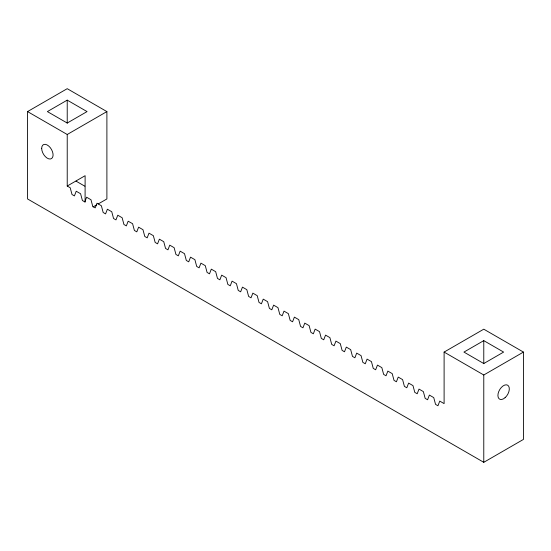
<?xml version="1.0" encoding="UTF-8"?>
<svg xmlns="http://www.w3.org/2000/svg" width="551" height="551" viewBox="0 0 551 551"><rect width="100%" height="100%" fill="white"/><g stroke="black" fill="none" stroke-linecap="round" stroke-linejoin="round"><path stroke-width="0.83" d="M85.088 202.148L85.116 175.7L67.222 186.031L67.222 134.492L27.55 111.591L27.55 198.945L483.778 462.317L523.45 439.409L523.45 352.082L483.778 329.181L444.106 352.082L444.106 403.621L439.753 401.087L437.955 405.763L435.545 404.372L433.74 397.608L429.381 395.081L427.576 399.764L425.165 398.373L423.361 391.609L419.001 389.082L417.197 393.765L414.786 392.374L412.981 385.61L408.615 383.09L406.81 387.766L404.4 386.375L402.595 379.611L398.228 377.091L396.424 381.774L394.013 380.383L392.209 373.619L387.842 371.092L386.037 375.775L383.634 374.384L381.829 367.62L377.456 365.099L375.651 369.776L373.247 368.385L371.443 361.621L367.076 359.1L365.272 363.777L362.861 362.386L361.057 355.622L356.69 353.101L354.885 357.785L352.475 356.394L350.67 349.63L346.303 347.102L344.499 351.786L342.095 350.395L340.291 343.631L335.917 341.11L334.113 345.787L331.709 344.396L329.904 337.632L325.538 335.111L323.733 339.788L321.323 338.397L319.518 331.633L315.151 329.112L313.347 333.796L310.936 332.405L309.132 325.641L304.765 323.113L302.96 327.797L300.55 326.406L298.752 319.642L294.379 317.121L292.574 321.798L290.17 320.406L288.366 313.643L283.992 311.122L282.195 315.806L279.784 314.414L277.98 307.651L273.606 305.123L271.808 309.807L269.398 308.415L267.593 301.652L263.226 299.131L261.422 303.808L259.011 302.416L257.207 295.653L252.84 293.132L251.036 297.815L248.625 296.424L246.82 289.661L242.454 287.133L240.649 291.816L238.239 290.425L236.441 283.662L232.067 281.134L230.263 285.817L227.859 284.426L226.055 277.663L221.681 275.142L219.883 279.818L217.473 278.427L215.668 271.664L211.302 269.143L209.497 273.826L207.086 272.435L205.282 265.672L200.915 263.144L199.111 267.827L196.7 266.436L194.896 259.673L190.529 257.152L188.724 261.828L186.314 260.437L184.509 253.674L180.143 251.153L178.338 255.836L175.927 254.445L174.13 247.681L169.756 245.154L167.952 249.837L165.548 248.446L163.743 241.682L159.37 239.162L157.572 243.838L155.162 242.447L153.357 235.683L148.984 233.163L147.186 237.846L144.775 236.455L142.971 229.691L138.604 227.164L136.8 231.847L134.389 230.456L132.584 223.692L128.156 221.206L126.351 225.889L123.941 224.498L122.136 217.735L117.769 215.207L115.965 219.89L113.554 218.499L111.75 211.736L107.383 209.215L105.578 213.891L103.168 212.5L101.363 205.737L96.997 203.216L95.192 207.899L92.782 206.508L90.977 199.744L86.61 197.217L84.806 201.9L82.395 200.509L80.591 193.745L76.224 191.225L74.419 195.908L72.009 194.517L70.204 187.753L67.222 186.031M27.55 111.591L67.222 88.683L106.894 111.591L106.894 198.945L98.168 203.98M67.222 100.137L47.386 111.591L67.222 123.038L87.058 111.591L67.222 100.137L67.222 123.21M67.222 134.492L106.894 111.591M93.078 206.921L96.714 204.82M483.778 340.635L463.942 352.082L483.778 363.536L503.614 352.082L483.778 340.635L483.778 363.708M444.106 352.082L483.778 374.99L523.45 352.082M76.038 181.127L84.854 186.217M483.778 374.99L483.778 462.317M41.683 148.377A8.065 4.656 60 0 0 50.237 159.019A8.065 4.656 60 0 0 50.237 147.613A8.065 4.656 60 0 0 41.683 148.377M505.088 397.677A8.065 4.656 -60 0 0 507.643 385.183A8.065 4.656 -60 0 0 498.104 393.641A8.065 4.656 -60 0 0 505.088 397.677"/></g></svg>
